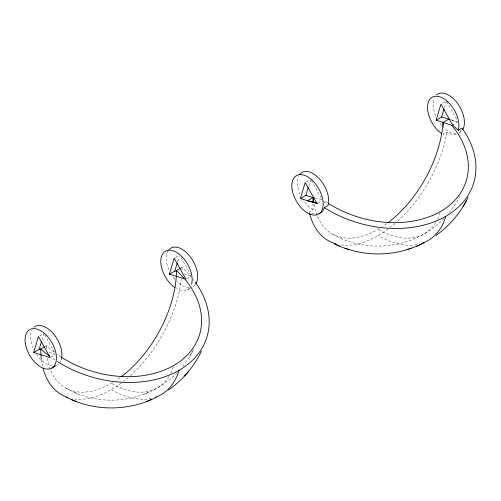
<?xml version="1.0" encoding="UTF-8"?>
<svg xmlns="http://www.w3.org/2000/svg" width="501" height="501" viewBox="0 0 501 501"><rect width="100%" height="100%" fill="white"/><g stroke="black" fill="none" stroke-linecap="round" stroke-linejoin="round"><path stroke-width="0.38" stroke-dasharray="2.5 1.88" d="M41.971 339.922L43.938 333.359M177.705 261.553L179.233 256.456M308.729 185.909L310.482 180.078M444.462 107.54L446.435 100.983L442.158 103.45M182.765 366.256L189.741 356.443L194.332 347.963M460.056 196.116L455.328 204.258L449.121 212.7M191.463 353.424L192.779 351.138M189.741 356.443L191.025 354.201M443.967 218.442C416.087 247.951 368.078 254.815 333.027 234.374M177.035 372.606C151.909 398.89 110.539 407.532 76.997 393.504M39.667 335.827L43.324 333.716M175.4 257.464L179.064 255.347M306.424 181.813L310.695 179.352M45.015 346.404L46.236 345.696A92.096 66.057 16.7 0 0 54.44 352.491M180.748 268.035L181.969 267.334A99.862 71.624 16.7 0 1 191.207 276.978M50.758 357.157L55.029 354.689M186.491 278.788L190.762 276.32M318.191 202.755L321.799 200.669M452.641 125.131L457.451 122.35A99.624 42.447 -10.5 0 0 450.906 119.952M312.993 203.656L312.993 209.806L309.267 211.954A22.194 12.813 60 0 0 316.457 214.09M456.355 134.274A22.194 12.813 60 0 1 446.961 132.458L443.235 134.612L443.235 130.767M187.574 289.722L191.845 287.255M458.81 133.122L459.824 132.54A22.194 12.813 60 0 0 461.866 130.817M143.812 394.274L145.716 393.504M146.16 393.323L148.196 392.496M450.956 119.808L458.133 121.956M184.193 273.822L190.656 275.757M49.179 352.403L54.922 354.119M66.157 388.331L76.553 393.323M74.511 392.496L78.895 394.274M323.527 201.358L326.915 204.471M446.811 101.659L457 119.927M311.453 180.704L322.024 199.649M181.18 257.702L190.242 273.941M44.689 334.718L55.26 353.662M455.935 133.573A22.194 12.813 60 0 1 443.435 127.317M441.519 125.256A22.194 12.813 60 0 1 439.264 122.307M435.594 115.65A22.194 12.813 60 0 1 434.142 98.227M416.744 244.645A99.862 57.653 60 0 1 378.117 235.627M446.961 132.458A99.862 57.653 -60 0 1 397.243 221.53M394.976 223.534A99.862 57.653 -60 0 1 390.379 227.304M388.062 229.07A99.862 57.653 -60 0 1 339.058 244.569M435.62 222.582A92.096 53.169 60 0 1 378.117 229.283M440.154 212.762A92.096 53.169 60 0 1 437.423 219.382M386.603 223.74A92.096 53.169 -60 0 1 382.971 226.27M379.332 228.569A92.096 53.169 -60 0 1 317.546 216.683M316.97 215.267A92.096 53.169 -60 0 1 313.858 203.381M327.61 202.924A92.096 66.057 16.7 0 1 324.241 200.669M321.824 199.63A91.833 39.128 -10.5 0 1 315.549 198.102M461.158 130.26A22.194 12.813 60 0 1 459.154 132.784M312.993 209.806A22.194 12.813 60 0 1 303.525 200.669M299.861 194.019A22.194 12.813 60 0 1 298.402 176.59M189.61 288A22.194 12.813 60 0 1 176.477 288.62M189.178 287.587A22.194 12.813 60 0 1 176.671 281.33M174.761 279.264A22.194 12.813 60 0 1 172.501 276.314M168.837 269.663A22.194 12.813 60 0 1 168.029 250.963M195.102 284.831A22.194 12.813 60 0 1 193.067 286.553M52.01 365.88A22.194 12.813 60 0 1 36.767 354.683M33.097 348.032A22.194 12.813 60 0 1 31.644 330.604M60.821 360.789A22.194 12.813 60 0 1 60.17 362.066M58.417 364.152A22.194 12.813 60 0 1 57.327 364.916M151.459 398.364A99.862 57.653 60 0 1 111.354 389.64M181.969 267.334A99.862 57.653 -60 0 1 181.938 269.632M181.343 278.506A99.862 57.653 -60 0 1 130.479 375.55M128.212 377.547A99.862 57.653 -60 0 1 123.615 381.317M121.298 383.083A99.862 57.653 -60 0 1 72.307 398.583M42.51 365.993A99.862 57.653 -60 0 1 41.345 359.161M54.928 359.968A99.862 71.624 16.7 0 1 51.534 357.62M193.023 279.22A99.862 71.624 16.7 0 1 193.9 280.347M168.856 376.595A92.096 53.169 60 0 1 111.354 383.296M173.396 366.77A92.096 53.169 60 0 1 170.666 373.395M119.858 377.748A92.096 53.169 -60 0 1 116.219 380.278M112.575 382.582A92.096 53.169 -60 0 1 50.733 370.571M50.163 369.149A92.096 53.169 -60 0 1 47.182 357.946M46.28 348.483A92.096 53.169 -60 0 1 46.236 345.696M61.003 357.031A92.096 66.057 16.7 0 1 56.776 354.188"/><path stroke-width="0.75" d="M33.636 352.566L38.445 336.534L50.15 357.507L33.636 352.566L39.128 349.397L41.533 341.381M183.729 278.5L169.369 274.197L174.179 258.165L185.884 279.145M169.369 274.197L174.862 271.028L177.266 263.012M316.908 203.494L300.393 198.553L305.203 182.521L316.908 203.494L317.59 203.099M300.393 198.553L305.886 195.384L308.29 187.368M443.235 126.158L443.235 122.313L436.127 120.19L440.943 104.152L452.641 125.131L458.283 130.31L462.01 128.162A99.862 71.624 16.7 0 1 445.834 216.282A99.862 57.653 60 0 1 422.493 243.135M436.127 120.19L441.619 117.015L444.024 108.999M201.333 351.326C193.987 366.751 182.527 380.146 168.555 389.96M436.014 235.451C449.629 225.719 460.801 212.568 468.022 197.463M463.187 206.387L464.577 203.957M464.978 203.243L466.4 200.763M184.581 376L186.416 373.896M186.898 373.333L188.783 371.16M41.264 358.453A99.862 57.653 -60 0 1 40.744 348.871L44.401 346.755M121.06 376.852A92.096 53.169 -60 0 0 176.477 270.502L180.135 268.392M314.359 197.757A91.833 39.128 -10.5 0 1 313.188 197.394L307.683 200.575A99.624 42.447 -10.5 0 0 316.939 202.968M387.805 222.851A92.096 53.169 -60 0 0 443.041 122.426L448.552 119.251A99.624 42.447 -10.5 0 1 450.324 119.77M443.041 122.426A91.833 39.128 -10.5 0 1 451.902 125.557L452.641 125.131M318.661 213.777A22.194 12.813 60 0 0 324.316 207.658L328.042 205.504A22.194 12.813 60 0 0 319.582 179.039A22.194 12.813 60 0 0 299.861 174.185M51.835 368.085L56.112 365.624M409.58 248.828L416.744 246.166L424.021 242.772M156.393 397.205C131.162 410.125 100.332 411.465 74.098 400.706M416.744 246.166L418.836 245.227M419.256 245.033L421.479 244.037M146.549 401.539L148.615 400.706M149.091 400.506L151.302 399.616M337.398 245.227C359.586 255.272 385.538 256.7 408.684 249.11M406.969 249.68L411.453 248.208M441.619 117.015L449.516 119.382M305.886 195.384L312.993 197.507L312.993 202.122M174.862 271.028L176.296 271.461M39.128 349.397L40.562 349.823M344.776 248.208L349.266 249.68M66.32 397.205L73.616 400.506M71.405 399.616L76.158 401.539M336.973 245.033L334.749 244.037L339.484 246.166M441.826 133.723A22.194 12.813 60 0 1 427.735 104.728A22.194 12.813 60 0 1 446.685 100.801A22.194 12.813 60 0 1 458.283 130.31M436.546 94.864A22.194 12.813 60 0 1 457.325 103.118A22.194 12.813 60 0 1 462.667 129.69M445.834 216.282A99.862 71.624 16.7 0 1 324.316 207.658M336.177 243.899A99.862 57.653 -60 0 1 309.618 213.445M313.745 202.648A92.096 53.169 -60 0 1 313.188 197.394M451.902 125.557A92.096 66.057 16.7 0 1 443.009 209.969A92.096 66.057 16.7 0 1 328.756 203.65M175.068 287.737A22.194 12.813 60 0 1 160.965 258.792A22.194 12.813 60 0 1 179.834 254.746A22.194 12.813 60 0 1 191.564 284.199M168.837 249.836A22.194 12.813 60 0 1 189.873 256.249A22.194 12.813 60 0 1 195.91 283.704M34.049 327.241A22.194 12.813 60 0 1 53.488 333.816A22.194 12.813 60 0 1 61.322 359.392M195.171 282.063A99.862 71.624 16.7 0 1 179.076 370.295A99.862 57.653 60 0 1 155.73 397.143M179.076 370.295A99.862 71.624 16.7 0 1 57.421 361.584M49.637 356.23A99.862 71.624 16.7 0 1 40.744 348.871M67.328 397.268A99.862 57.653 -60 0 1 43.048 368.216M176.477 270.502A92.096 66.057 16.7 0 1 180.648 360.933A92.096 66.057 16.7 0 1 61.617 357.426M292.096 189.391A22.194 12.813 60 0 0 317.778 214.484A22.194 12.813 60 0 0 312.637 180.698A22.194 12.813 60 0 0 292.096 189.391M25.332 343.404A22.194 12.813 60 0 0 51.021 368.498A22.194 12.813 60 0 0 45.873 334.712A22.194 12.813 60 0 0 25.332 343.404"/></g></svg>
